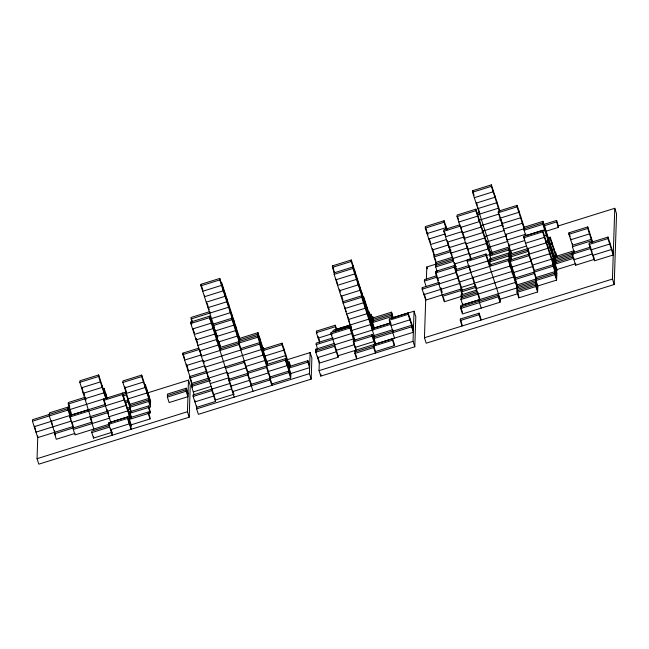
<?xml version="1.0" encoding="UTF-8"?>
<svg xmlns="http://www.w3.org/2000/svg" width="649" height="649" viewBox="0 0 649 649"><rect width="100%" height="100%" fill="white"/><g stroke="black" fill="none" stroke-linecap="round" stroke-linejoin="round"><path stroke-width="0.97" d="M54.662 432.331L37.747 437.613L32.45 421.217L32.499 419.716L68.137 408.537L70.49 415.822M147.996 392.759L188.486 380.119L190.254 385.587L189.208 417.202L38.81 464.157L37.05 458.689L37.796 435.966M52.812 426.839L51.393 420.779M75.097 433.402L56.293 439.268L54.532 433.808L54.63 430.798M71.025 419.149L68.088 410.038L68.186 407.028L49.389 412.902L49.283 415.912L55.465 435.033M88.735 409.665L71.812 414.946L68.283 404.019L68.332 402.51L85.254 397.229M73.329 427.934L69.8 417.007L69.946 412.496M109.819 424.048L75.041 434.903L73.28 429.443L73.378 426.434L54.581 432.299M91.834 421.16L79.827 382.318L79.876 380.809L98.672 374.944L105.73 396.799M93.845 429.038L90.316 418.11L90.365 416.601M112.342 432.202L93.545 438.075L91.777 432.607L91.825 431.098L109.689 425.525M92.077 423.578L92.126 422.069L54.532 433.808M93.545 438.075L93.594 436.566M105.836 393.789L105.682 398.299L98.624 376.452L98.672 374.944M100.441 380.403L100.392 381.912L81.587 387.778M102.201 385.871L102.153 387.372L83.356 393.245L81.936 387.185M129.524 416.35L110.728 422.223L103.67 400.368L103.718 398.859L105.487 404.327M103.97 391.331L103.921 392.84L85.116 398.705L85.173 397.204L86.049 399.938M107.199 411.296L107.247 409.787L108.716 414.338M112.293 433.71L112.245 435.211L108.716 424.284L108.764 422.783L127.561 416.909L131.09 427.837L131.041 429.346L127.512 418.418L127.561 416.909M110.525 428.243L110.476 429.752L129.281 423.878L129.329 422.377M130.116 418.175L122.466 394.495L122.515 392.994L130.757 418.491M130.66 411.555L129.776 408.821L129.93 404.311L122.864 382.456L122.921 380.947L141.717 375.081L150.544 402.396M124.283 398.454L124.235 399.962L105.43 405.828M126.044 403.921L125.995 405.422L71.56 422.475L71.617 420.966L35.979 432.145L34.559 426.093M150.438 405.406L148.678 399.946L129.873 405.812L126.344 394.884L126.401 393.383M127.812 409.381L127.764 410.89L108.967 416.755M131.301 411.872L128.064 401.853L128.161 398.843L146.958 392.978L147.063 389.968M129.581 414.849L129.378 420.868L131.139 426.336L131.195 424.827L129.427 419.368L150.195 412.934L150.243 411.434L148.475 405.966L129.678 411.839L131.098 417.891M150.487 403.905L141.669 376.582L141.717 375.081M143.478 380.541L143.429 382.05L124.632 387.915L124.681 386.415L126.149 390.966M108.716 424.284L148.28 411.985L148.223 413.494L149.992 418.962L131.195 424.827M148.475 405.966L148.426 407.475L150.195 412.934M129.63 413.34L150.39 406.915L148.629 401.447L148.824 395.428M149.992 418.962L150.041 417.453L148.28 411.985M150.39 406.915L150.592 400.895L145.295 384.5L145.198 387.51L122.637 394.551M186.271 388.207L186.174 391.217L187.942 396.685L169.138 402.55L167.377 397.083L167.474 394.073L186.271 388.207L188.04 393.667M228.732 376.818L227.255 372.266L191.625 383.445L191.674 381.945L182.848 354.622L182.904 353.121L198.878 348.132M188.194 369.508L188.145 371.017L205.068 365.736M189.208 417.202L187.439 411.734L188.486 380.119M229.851 383.486L193.191 394.933L193.142 396.442L196.671 407.369L215.468 401.496L215.517 399.995L190.814 323.502L190.863 321.993L209.659 316.128L220.246 348.911L220.198 350.411M192.136 322.626L191.009 317.475L209.814 311.609L209.765 313.118M192.209 385.271L189.857 377.986L189.914 376.477L206.828 371.196M194.173 394.657L191.528 386.455L191.577 384.954L209.432 379.373M194.951 400.392L194.903 401.901L213.708 396.036L213.756 394.527L231.612 388.954M286.98 359.806L310.117 352.577L311.877 358.045L311.179 379.121L198.383 414.338L196.623 408.87L196.72 405.86M214.47 327.68L200.939 285.795L200.987 284.294L219.784 278.421L239.789 340.344M199.981 350.225L201.401 356.285L239.002 344.546L239.246 337.018M204.516 295.222L204.467 296.723L223.264 290.857L223.37 287.84M230.736 384.703L209.611 317.629L209.659 316.128M208.459 378.14L207.039 372.08M211.428 321.588L211.379 323.097L192.575 328.962M213.188 327.055L213.14 328.556L194.343 334.43M220.887 349.227L213.245 325.547L213.294 324.046L232.091 318.172M215.468 401.496L211.939 390.568L211.988 389.067M214.957 332.515L214.908 334.024L196.103 339.889L196.16 338.389L197.629 342.94M215.054 329.505L215.006 331.014L233.802 325.141L233.956 320.622M216.717 337.983L216.669 339.484L197.872 345.357M239.741 341.845L219.735 279.93L219.784 278.421M218.486 343.443L218.437 344.952L199.632 350.817M225.13 293.307L225.033 296.317L206.236 302.191M226.899 298.767L226.793 301.785L207.996 307.65M228.659 304.235L228.562 307.245L190.96 318.983M227.255 372.266L227.207 373.775L246.012 367.902L246.06 366.401L264.857 360.528L265.011 356.009L283.808 350.144L283.856 348.635M230.427 309.695L230.322 312.713L209.643 319.162M234.216 397.131L228.927 380.744L229.024 377.734L210.227 383.6M239.1 341.536L232.042 319.681L232.188 315.163M235.717 326.09L235.571 330.609L216.774 336.474L216.823 334.965L217.699 337.699M237.485 331.55L237.331 336.068L218.535 341.942M240.763 350.006L240.811 348.505L239.051 343.037M251.252 385.798L251.301 384.297L244.243 362.442L244.292 360.933M253.021 391.266L247.723 374.871L247.821 371.861L239.002 344.546M290.768 375.008L285.471 358.621L266.674 364.487L257.848 337.172L257.896 335.663L220.303 347.402M267.656 364.211L257.945 334.162L258.002 332.653L239.197 338.518M285.625 354.103L285.568 355.603L266.771 361.477L266.569 367.496L271.866 383.892L271.817 385.392L270.049 379.933L270.154 376.923L259.568 344.14L259.762 338.113M261.531 343.581L261.328 349.6L204.93 367.212M309.662 366.125L307.902 360.666L289.097 366.531L282.039 344.676L282.088 343.175L263.291 349.04M290.72 376.517L285.422 360.122L285.471 358.621M287.385 359.562L287.337 361.071L285.455 361.655M271.866 383.892L290.663 378.018L288.902 372.558L289.251 362.02L287.369 362.604M290.663 378.018L290.817 373.5L287.288 362.58L287.183 365.59L268.386 371.455L268.337 372.964L249.541 378.829L249.492 380.338L230.687 386.204M290.817 373.5L309.614 367.634L307.853 362.174L307.902 360.666M311.179 379.121L309.419 373.654L310.117 352.577M354.338 340.181L349.925 326.52L331.128 332.393L331.079 333.894L338.137 355.749L338.088 357.258L319.292 363.124L315.763 352.196L315.86 349.186L334.657 343.313M317.483 349.219L316.055 343.167L332.978 337.878M319.641 342.64L316.404 332.629L316.461 331.12L335.257 325.246L336.726 329.806M317.572 356.155L317.523 357.664L336.32 351.79L336.377 350.29L354.232 344.708M318.221 336.58L318.172 338.088L331.331 333.984M392.929 317.783L414.03 311.196L415.798 316.655L414.8 346.769L320.801 376.112L319.04 370.652L319.34 361.615M320.801 376.112L320.874 374.108M352.991 266.958L334.194 272.831L332.434 267.364L332.483 265.863L351.279 259.989L373.337 328.289M354.979 340.498L334.146 274.34L334.243 271.323M338.088 357.258L334.56 346.331L334.608 344.822M336.385 330.398L335.257 325.246M372.997 328.881L351.231 261.498L351.279 259.989M353.997 340.774L349.876 328.029L349.925 326.52M349.981 325.011L348.554 318.959M372.948 330.39L352.942 268.467L353.048 265.457M351.693 331.988L351.644 333.489L332.848 339.362M354.808 270.917L354.711 273.935L335.914 279.8M355.952 350.16L353.307 341.966L353.356 340.457L372.161 334.592L375.39 344.603M356.577 276.385L356.471 279.394L337.675 285.268L336.255 279.208M356.642 358.913L354.873 353.454L354.971 350.436L392.572 338.697L394.341 344.165L394.284 345.674L375.487 351.539L375.438 353.048L373.67 347.58L373.775 344.57M358.337 281.844L358.24 284.862L339.443 290.728L339.492 289.219L340.376 291.953M360.106 287.312L360 290.322L341.204 296.187M356.009 348.651L355.125 345.925L355.076 347.426L373.873 341.561L374.075 335.533L361.72 297.291L361.866 292.772M365.444 302.199L365.249 308.218L346.452 314.084M367.212 307.658L367.01 313.686L348.213 319.551M370.79 317.085L370.538 324.605L351.742 330.479M372.161 334.592L372.104 336.093L374.757 344.294M372.307 330.073L372.753 316.525L373.345 318.343M392.823 331.177L389.295 320.249L389.343 318.74L408.14 312.875L413.437 329.262M391.947 318.497L391.404 315.171L372.607 321.036L370.839 315.576L370.895 314.067L373.248 321.352M392.929 318.221L391.509 312.161L372.704 318.026M394.284 345.674L392.523 340.206L392.572 338.697M413.389 330.771L408.091 314.376L408.14 312.875M409.908 318.334L409.86 319.843L391.055 325.709M411.571 326.812L373.97 338.551L375.739 344.011L413.332 332.272L411.571 326.812L411.669 323.802M414.8 346.769L413.04 341.309L414.03 311.196M461.325 288.927L425.695 300.106L422.166 289.178L422.215 287.669L439.138 282.388M451.023 250.149L434.108 255.43L425.282 228.115L425.33 226.606L444.127 220.741L447.072 229.843M423.984 293.137L423.927 294.638L459.565 283.459L459.614 281.958L472.772 277.845M426.142 286.558L424.381 281.09L424.43 279.589L436.647 275.768M557.905 226.047L614.781 208.288L616.55 213.756L614.205 284.513L426.215 343.207L424.446 337.748L425.744 298.597M426.393 279.111L426.791 266.982L436.436 263.973M436.412 264.224L434.059 256.939L434.157 253.929M462.104 296.187L444.249 301.761L435.471 272.937L435.52 271.436L454.316 265.563L462.258 290.152M437.142 271.469L435.674 266.917L435.771 263.908L452.686 258.627M439 283.864L439.049 282.364M440.768 289.332L440.817 287.823L442.285 292.375M469.292 265.417L456.133 269.522L443.778 231.279L443.835 229.77L459.808 224.781M446.431 229.527L444.078 222.242L444.127 220.741M445.895 226.201L445.847 227.71L427.05 233.575L427.099 232.074L427.975 234.8M447.364 240.698L447.315 242.207L464.23 236.926M452.653 257.093L452.604 258.594L469.527 253.313M454.316 265.563L454.268 267.072L461.918 290.744M470.858 259.34L457.034 216.547L457.091 215.038L475.887 209.173L490.595 254.7M456.182 268.021L456.036 272.531L437.239 278.405M462.096 324.5L462.047 326.009L460.279 320.541L460.336 319.04L479.132 313.167L480.893 318.635L480.844 320.135L479.084 314.676L479.132 313.167M479.579 299.619L467.223 261.369L467.28 259.868L486.077 253.994L486.028 255.503L500.144 299.213L500.046 302.223L462.445 313.962L460.685 308.494L460.782 305.484L535.977 282.007L537.745 287.475M479.668 299.643L462.745 304.925L460.977 299.465L461.033 297.956L477.948 292.675M461.666 298.272L461.131 294.946L477.112 289.957M462.112 294.67L461.228 291.936L461.382 287.418L474.541 283.313M462.745 304.925L462.794 303.424M492.559 254.14L472.553 192.218L472.61 190.717L491.407 184.843L499.933 211.258M489.954 254.384L475.839 210.674L475.887 209.173M474.338 281.723L474.289 283.224L511.883 271.485L511.931 269.984M477.648 214.632L477.599 216.141L458.802 222.007M477.899 207.104L477.851 208.613L496.647 202.739L496.704 201.239M479.416 220.1L479.368 221.601L460.571 227.474M479.619 214.073L479.668 212.572L476.845 213.448M477.818 294.151L477.867 292.65M481.185 225.56L481.128 227.069L462.331 232.934L460.912 226.874M479.627 298.11L479.481 302.629L481.242 308.088M482.945 231.028L482.897 232.529L464.1 238.402L464.149 236.893L465.033 239.627M484.714 236.487L484.657 237.996L465.86 243.862M487.788 260.963L487.837 259.462M488.291 245.914L488.194 248.924L469.389 254.789L467.97 248.729M499.3 210.941L491.358 186.352L491.407 184.843M489.557 266.431L489.606 264.922L486.077 253.994M490.879 265.555L489.703 261.912L489.808 258.902L508.605 253.037L510.958 260.322M491.082 259.535L489.906 255.893L490.052 251.374M493.167 190.311L493.118 191.82L474.322 197.685M491.918 253.824L491.966 252.323M494.936 195.771L494.887 197.28L476.09 203.145M511.501 253.702L498.262 212.726L498.318 211.217L517.115 205.352L524.765 229.024M498.464 206.698L498.416 208.207L477.737 214.665M500.046 302.223L498.278 296.763L498.383 293.746M501.847 222.145L501.799 223.654L520.595 217.78L520.644 216.279M517.18 287.88L508.354 260.557L508.402 259.056L489.606 264.922M460.977 299.465L515.411 282.412L515.566 277.902L508.508 256.047L508.605 253.037M511.647 259.129L508.702 250.019L508.751 248.518L486.198 255.56M508.905 244L508.857 245.509L524.83 240.519M510.171 264.516L510.122 266.025L472.521 277.764L472.569 276.255L474.038 280.814M510.365 258.497L510.268 261.506L529.073 255.641L529.17 252.631L527.702 248.072M511.298 259.722L510.422 256.988L510.52 253.978L548.121 242.239L548.267 237.729M524.708 230.533L517.066 206.853L517.115 205.352M518.884 210.811L518.827 212.32L500.03 218.186M536.025 280.506L537.794 285.966L537.591 291.993L518.794 297.859L517.026 292.399L517.277 284.87L554.879 273.132L556.639 278.591M518.794 297.859L518.843 296.358L517.083 290.89L535.879 285.025L537.64 290.484M522.413 221.739L522.356 223.248L503.559 229.113M536.074 278.997L534.314 273.537L534.411 270.528L523.824 237.745L523.873 236.236L542.678 230.371L556.793 274.073M544.738 226.801L544.641 229.811L525.836 235.676L524.076 230.217L524.173 227.207L542.97 221.333L555.917 261.401M525.836 235.676L525.885 234.175L507.088 240.041L505.668 233.981M537.591 291.993L535.831 286.525L536.131 277.496L529.073 255.641M556.745 275.582L542.621 231.871L542.678 230.371M573.083 257.012L555.228 262.594L542.872 224.343L542.97 221.333M544.438 235.83L544.389 237.339L525.593 243.205M546.15 242.799L546.207 241.298M546.499 232.261L546.401 235.271L544.519 235.863M547.967 246.758L547.918 248.267L510.317 260.006L508.556 254.538L468.992 266.836M549.687 253.727L549.735 252.226M550.036 243.188L549.881 247.707L547.999 248.291M556.063 256.882L550.182 238.67L550.23 237.169L548.348 237.753M551.496 257.685L551.447 259.194L532.651 265.06L532.602 266.569L511.915 273.018M551.796 248.656L551.65 253.167L530.882 259.6L530.833 261.101L510.155 267.558M551.999 242.629L551.95 244.138L550.068 244.722M556.688 277.091L553.159 266.163L553.313 261.644L556.842 272.572L556.591 280.1L537.794 285.966M553.565 254.116L553.362 260.135L556.891 271.063L556.939 269.562L548.121 242.239M553.759 248.096L553.711 249.597L551.828 250.189M556.591 280.1L554.83 274.632L555.073 267.104M555.13 265.603L555.576 252.055L557.045 256.606M545.176 231.515L558.335 227.401L556.574 221.942L556.623 220.433L543.464 224.546M558.335 227.401L558.383 225.901L556.623 220.433M591.263 239.367L572.459 245.233L568.93 234.305L568.978 232.804L587.783 226.931L592.78 242.418M570.747 238.264L570.698 239.773L589.495 233.9L589.543 232.399M594.492 259.324L575.687 265.198L572.158 254.27L572.207 252.761L572.799 254.586M574.178 252.201L572.41 246.742L572.507 243.732M575.687 265.198L575.744 263.689L556.939 269.562M592.139 242.101L587.734 228.44L587.783 226.931M607.991 237.063L607.943 238.572L613.24 254.968L594.443 260.833L589.146 244.446L589.195 242.937L607.991 237.063L613.289 253.459M591.799 242.694L591.312 237.858M609.76 242.531L609.711 244.04L590.914 249.906M611.528 247.991L611.472 249.5L592.675 255.365L592.724 253.864L573.927 259.73L573.976 258.229L555.179 264.094M614.205 284.513L612.445 279.054L614.781 208.288M472.553 192.218L491.358 186.352M200.939 285.795L219.735 279.93M457.034 216.547L475.839 210.674M425.282 228.115L444.078 222.242M498.262 212.726L517.066 206.853M443.778 231.279L460.701 225.998M478.564 220.417L499.243 213.967L500.079 216.685M332.434 267.364L351.231 261.498M428.811 239.043L444.792 234.054M445.547 236.739L462.469 231.458M480.325 225.884L501.004 219.427M334.146 274.34L352.942 268.467M430.579 244.503L446.553 239.513M482.093 231.344L502.772 224.895M190.814 323.502L209.611 317.629M448.321 244.981L432.339 249.97L432.388 248.462L433.865 253.013M465.998 242.385L449.076 247.667L449.124 246.166L450.593 250.717M484.795 236.52L504.533 230.354M213.245 325.547L232.042 319.681M505.328 234.581L542.921 222.842L555.86 262.91M434.059 256.939L450.974 251.658M524.076 230.217L542.872 224.343M450.844 253.134L467.759 247.853M486.563 241.98L506.301 235.822M467.629 249.33L486.426 243.456L486.523 240.446L490.936 254.108M544.357 225.755L556.574 221.942M435.82 262.399L452.742 257.118M488.324 247.447L508.062 241.282M523.824 237.745L542.621 231.871M435.722 265.409L453.578 259.835M435.674 266.917L453.529 261.344M471.288 258.781L454.373 264.062L454.422 262.553L455.89 267.104M490.092 252.907L509.83 246.75M79.827 382.318L98.624 376.452M467.223 261.369L486.028 255.503M216.701 341.017L218.583 340.433M342.972 301.655L361.769 295.782M489.906 255.893L508.702 250.019M435.471 272.937L456.231 266.512M342.923 303.164L361.72 297.291M510.617 250.968L526.599 245.979M548.3 239.262L550.182 238.67M182.848 354.622L199.77 349.34M509.716 252.794L511.59 252.21M546.288 241.323L548.17 240.738M568.93 234.305L587.734 228.44M456.085 271.031L469.243 266.917M424.381 281.09L437.54 276.985M239.148 340.027L257.945 334.162M489.703 261.912L508.508 256.047M510.471 255.487L528.327 249.914M510.422 256.988L528.278 251.414M184.616 360.09L201.539 354.808M220.246 348.911L257.848 337.172M508.354 260.557L470.76 272.296L469.332 266.244M471.012 272.385L457.853 276.49L457.796 277.999L422.166 289.178M122.864 382.456L141.669 376.582M240.811 348.505L259.616 342.631M202.358 360.56L186.377 365.549L186.433 364.048L187.902 368.6M259.568 344.14L203.169 361.744L203.218 360.244L204.094 362.969M68.283 404.019L85.206 398.737M572.41 246.742L591.207 240.876M589.146 244.446L607.943 238.572M553.597 255.649L555.479 255.065M553.548 257.158L574.227 250.701M32.45 421.217L68.088 410.038M70.051 409.487L126.45 391.874M316.404 332.629L335.209 326.755M551.528 259.219L553.41 258.635M555.374 258.075L590.152 247.22M103.67 400.368L122.466 394.495M263.243 350.549L282.039 344.676M572.158 254.27L590.963 248.397L590.079 245.671M555.325 259.576L573.189 254.002M122.588 396.06L126.344 394.884M335.111 329.765L350.233 325.1M442.48 296.301L475.376 286.031M555.276 261.085L573.132 255.511M350.955 326.252L333.091 331.834L333.14 330.325L368.778 319.146L369.03 311.617L374.319 328.013L390.3 323.024M372.656 319.535L391.452 313.662M461.228 291.936L476.269 287.239M51.052 421.371L105.568 404.351M189.857 377.986L263.096 355.068L263.34 347.539L263.932 349.357M331.079 333.894L349.876 328.029M476.05 288.691L513.651 276.953L513.748 273.943L517.87 286.688M34.219 426.685L51.133 421.404M534.411 270.528L553.216 264.654M225.446 368.308L244.243 362.442M69.8 417.007L106.46 405.568M372.558 322.545L391.355 316.68M515.566 277.902L553.159 266.163M125.289 401.228L128.113 400.352M461.082 296.455L477.056 291.466M515.517 279.403L534.314 273.537M125.241 402.737L128.064 401.853M389.295 320.249L408.091 314.376M316.006 344.668L332.929 339.386M372.356 328.564L390.219 322.991M129.93 404.311L148.726 398.437M536.131 277.496L554.927 271.623M191.528 386.455L210.325 380.59M90.316 418.11L108.172 412.537M127.009 408.197L148.629 401.447M167.426 395.582L186.222 389.708L187.991 395.176M554.83 274.632L517.229 286.371L508.402 259.056M127.894 409.414L129.776 408.821M167.377 397.083L186.174 391.217M247.821 371.861L285.422 360.122M228.975 379.235L266.569 367.496M315.763 352.196L334.56 346.331M73.28 429.443L109.941 417.997M193.288 391.923L211.152 386.35M228.927 380.744L247.723 374.871M353.307 341.966L392.872 329.668L392.775 332.677L394.535 338.145M460.685 308.494L498.278 296.763M374.019 337.042L411.62 325.303M517.026 292.399L535.831 286.525M128.721 415.165L130.603 414.581M500.144 299.213L518.007 293.64M193.142 396.442L211.939 390.568M289.048 368.04L307.853 362.174M91.777 432.607L109.64 427.034M270.154 376.923L288.951 371.05M338.137 355.749L356.001 350.176M251.301 384.297L288.902 372.558M354.922 351.945L392.523 340.206M270.049 379.933L232.456 391.672L232.504 390.163L233.389 392.896M354.873 353.454L373.67 347.58M460.279 320.541L479.084 314.676M215.517 399.995L234.321 394.121M37.05 458.689L187.439 411.734M196.623 408.87L309.419 373.654M319.04 370.652L413.04 341.309M424.446 337.748L612.445 279.054M591.255 249.313L592.139 252.039M593.316 255.682L594.192 258.416M568.978 232.804L570.155 236.447M550.23 237.169L556.404 256.29M523.873 236.236L524.757 238.97M537.697 288.975L535.928 283.516L517.131 289.381L517.715 291.206M500.371 217.593L503.316 226.696M508.751 248.518L511.104 255.803M472.61 190.717L474.078 195.268M476.431 202.553L477.315 205.287M478.491 208.929L479.368 211.663M489.808 258.902L490.393 260.72M500.095 300.714L498.327 295.254L460.733 306.993L462.494 312.453M457.675 216.863L458.559 219.589M462.672 232.342L463.848 235.985M466.793 245.087L467.678 247.821M470.03 255.106L470.914 257.84M475.214 284.457L476.098 287.183M478.451 294.468L479.335 297.201M444.711 232.504L445.595 235.238M447.948 242.523L448.832 245.249M451.185 252.534L452.069 255.268M461.277 290.428L462.453 294.07M461.131 294.946L461.715 296.771M460.336 319.04L461.804 323.591M425.922 228.432L426.799 231.158M429.151 238.443L430.628 243.002M434.984 258.164L435.868 260.898M435.52 271.436L436.988 275.987M437.58 277.813L438.464 280.538M443.413 297.526L444.297 300.26M426.791 266.982L427.383 268.808M422.215 287.669L422.799 289.495M424.568 294.954L425.452 297.688M391.509 312.161L393.27 317.621M391.404 315.171L392.288 317.905M390.227 321.474L391.104 324.2L353.51 335.939L353.405 338.956L315.812 350.695L316.396 352.512M373.978 328.605L363.683 296.731L363.481 302.759L344.684 308.624L344.733 307.115L346.201 311.674M373.727 346.079L375.487 351.539M332.483 265.863L333.951 270.414M341.552 295.595L343.021 300.146M347.377 315.317L348.262 318.042M350.614 325.327L351.498 328.061M353.356 340.457L354.532 344.1M355.806 354.678L356.69 357.404M331.128 332.393L332.012 335.119M316.461 331.12L317.045 332.937M318.813 338.405L319.689 341.139M315.86 349.186L316.444 351.004M318.164 357.98L319.048 360.706M289.251 362.02L290.72 366.571M289.203 363.521L290.087 366.255M282.088 343.175L289.738 366.847M258.002 332.653L263.883 350.866M257.896 335.663L267.307 364.803M239.838 338.835L221.601 282.38L221.504 285.39L202.699 291.263L202.756 289.754L200.987 284.294M207.161 303.416L208.045 306.141M208.337 307.058L209.221 309.784M215.646 331.323L216.523 334.057M218.875 341.342L220.352 345.893M231.036 385.611L231.912 388.345M191.601 319.3L192.485 322.034M190.863 321.993L191.747 324.727M192.923 328.37L194.392 332.921M205.863 368.437L206.747 371.171M209.1 378.448L209.984 381.182M182.904 353.121L184.665 358.581M191.577 384.954L192.461 387.688M193.191 394.933L193.775 396.758M129.678 411.839L131.439 417.299M107.304 398.34L104.067 388.321L104.018 389.83L106.663 398.024M108.764 422.783L109.348 424.6M111.117 430.068L112.001 432.794M83.697 392.653L84.581 395.379M68.924 404.335L69.808 407.069M68.186 407.028L71.122 416.139M72.201 422.791L73.086 425.525"/></g></svg>
